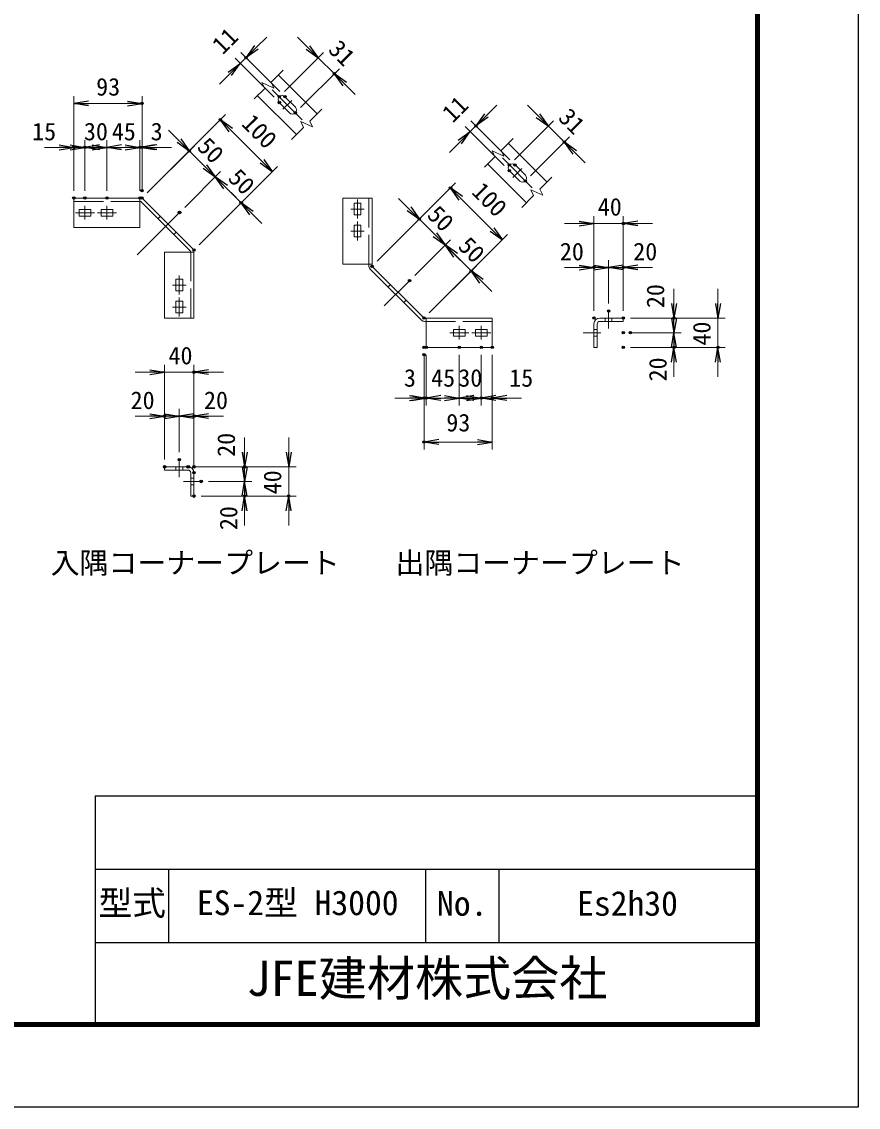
# Model space of a CAD drawing. Units: millimetres, scale not verified, with parts at other scales. Extents: x -6300 to 6300, y -4455 to 4455.
# Drawn here: x 2879 to 6300, y -4455 to -13 of the extents above; entities that cross this region are included whole.
import ezdxf
from ezdxf.enums import TextEntityAlignment as Align

# ---------------------------------------------------------------- set-up
doc = ezdxf.new("R2010")
doc.units = ezdxf.units.MM
doc.header["$LTSCALE"] = 20
doc.header["$PDMODE"] = 32
doc.header["$PDSIZE"] = 10
doc.linetypes.add('DASHED', pattern=[7.5, 6, -1.5])
doc.linetypes.add('USER1', pattern=[50.8, 31.75, -6.35, 6.35, -6.35])
for name, color, linetype, lineweight in [('0-2_D-BMK', 2, 'USER1', 13), ('0-3_D-STR3', 3, 'Continuous', 13), ('0-5_D-STR-DIM', 7, 'Continuous', 13), ('0-7_D-TTL-TXT', 7, 'Continuous', 25), ('0-8_0', 7, 'Continuous', 25), ('0-A_D-TTL', 7, 'Continuous', 25)]:
    doc.layers.add(name, color=color, linetype=linetype, lineweight=lineweight)
doc.layers.add('0-9_Defpoints', color=8, linetype='Continuous')
doc.styles.add('ＭＳ ゴシック', font='')
doc.styles.get('ＭＳ ゴシック').set_extended_font_data('MS Gothic')

# ---------------------------------------------------------------- blocks, each defined once
blk = doc.blocks.new('_Open')
at = {"layer": '0-8_0'}
blk.add_line((-20, 3.333), (0, 0), dxfattribs=at)
blk.add_lwpolyline([(-20, -3.333), (0, 0), (-20, 0)], dxfattribs=at)

msp = doc.modelspace()

# ---------------------------------------------------------------- linework, layer by layer
at = {"layer": '0-2_D-BMK'}
for p, q in [((3904.03, -291.35), (4026.58, -413.9)), ((3983.46, -334.71), (3947.39, -370.77)), ((4844.6, -570.35), (4967.15, -692.9)), ((4924.02, -613.71), (4887.96, -649.77)), ((4252.23, -740.36), (4252.23, -818.36)), ((3098.67, -794.36), (3176.67, -794.36)), ((3137.67, -766.61), (3137.67, -822.11)), ((3188.67, -794.36), (3266.67, -794.36)), ((3227.67, -766.61), (3227.67, -822.11)), ((3524.6, -793.57), (3351.22, -966.94)), ((4279.98, -779.36), (4224.48, -779.36)), ((4252.23, -830.36), (4252.23, -908.36)), ((4279.98, -869.36), (4224.48, -869.36)), ((3523.8, -1129.5), (3523.8, -1051.5)), ((3551.55, -1090.5), (3496.05, -1090.5)), ((4465.16, -1072.57), (4361.89, -1175.84)), ((3523.8, -1219.5), (3523.8, -1141.5)), ((3551.55, -1180.5), (3496.05, -1180.5)), ((5279.02, -1268.26), (5279.02, -1196.23)), ((4707.37, -1285.5), (4629.37, -1285.5)), ((4668.37, -1257.75), (4668.37, -1313.25)), ((4797.37, -1285.5), (4719.37, -1285.5)), ((4758.37, -1257.75), (4758.37, -1313.25)), ((5247.52, -1285.5), (5175.49, -1285.5)), ((3523.8, -1876.85), (3523.8, -1804.82)), ((3541.04, -1894.09), (3613.07, -1894.09))]:
    msp.add_line(p, q, dxfattribs=at)
at = {"layer": '0-3_D-STR3'}
for p, q in [((3928.3, -230.76), (4087.4, -389.86)), ((3843.53, -315.7), (4002.58, -474.75)), ((3932.54, -343.2), (3974.97, -385.62)), ((3955.88, -319.86), (3998.31, -362.29)), ((4868.86, -509.77), (5027.96, -668.86)), ((4784.09, -594.7), (4943.15, -753.75)), ((4896.44, -598.86), (4938.87, -641.29)), ((4873.11, -622.2), (4915.53, -664.62)), ((3092.67, -734.36), (3092.67, -854.36)), ((3363.28, -734.36), (3092.67, -734.36)), ((3362.67, -854.36), (3362.67, -734.36)), ((3368.06, -749.84), (3568.33, -950.11)), ((3377.6, -740.29), (3577.87, -940.56)), ((4192.23, -734.36), (4192.23, -1004.36)), ((4312.23, -734.36), (4192.23, -734.36)), ((4312.23, -1010.57), (4312.23, -734.36)), ((3113.67, -780.56), (3113.67, -808.16)), ((3113.67, -780.56), (3161.67, -780.56)), ((3161.67, -780.56), (3161.67, -808.16)), ((3203.67, -780.56), (3203.67, -808.16)), ((3203.67, -780.56), (3251.67, -780.56)), ((3251.67, -780.56), (3251.67, -808.16)), ((4266.03, -755.36), (4238.43, -755.36)), ((4238.43, -755.36), (4238.43, -803.36)), ((4266.03, -755.36), (4266.03, -803.36)), ((3113.67, -808.16), (3161.67, -808.16)), ((3203.67, -808.16), (3251.67, -808.16)), ((4266.03, -803.36), (4238.43, -803.36)), ((3362.67, -854.36), (3092.67, -854.36)), ((4266.03, -845.36), (4238.43, -845.36)), ((4238.43, -845.36), (4238.43, -893.36)), ((4266.03, -845.36), (4266.03, -893.36)), ((4266.03, -893.36), (4238.43, -893.36)), ((4192.23, -1004.36), (4312.23, -1004.36)), ((4298.73, -1004.36), (4298.73, -1010.57)), ((4314.21, -1015.34), (4522.39, -1223.52)), ((4304.67, -1024.89), (4512.84, -1233.06)), ((3537.6, -1066.5), (3510, -1066.5)), ((3510, -1114.5), (3510, -1066.5)), ((3537.6, -1114.5), (3537.6, -1066.5)), ((3537.6, -1114.5), (3510, -1114.5)), ((3537.6, -1156.5), (3510, -1156.5)), ((3510, -1204.5), (3510, -1156.5)), ((3537.6, -1204.5), (3537.6, -1156.5)), ((3537.6, -1204.5), (3510, -1204.5)), ((4533.37, -1239), (4527.16, -1239)), ((5243.02, -1225.5), (5339.02, -1225.5)), ((5243.02, -1239), (5339.02, -1239)), ((5339.02, -1225.5), (5339.02, -1239)), ((4644.37, -1271.7), (4644.37, -1299.3)), ((4692.37, -1271.7), (4644.37, -1271.7)), ((4692.37, -1271.7), (4692.37, -1299.3)), ((4734.37, -1271.7), (4734.37, -1299.3)), ((4782.37, -1271.7), (4734.37, -1271.7)), ((4782.37, -1271.7), (4782.37, -1299.3)), ((5219.02, -1249.5), (5219.02, -1345.5)), ((5232.52, -1271.7), (5219.02, -1271.7)), ((5232.52, -1249.49), (5232.52, -1345.5)), ((4692.37, -1299.3), (4644.37, -1299.3)), ((4782.37, -1299.3), (4734.37, -1299.3)), ((5232.52, -1299.3), (5219.02, -1299.3)), ((5219.02, -1345.5), (5232.52, -1345.5)), ((3463.8, -1834.09), (3463.8, -1847.59)), ((3559.8, -1834.09), (3463.8, -1834.09)), ((3559.8, -1847.59), (3463.8, -1847.59)), ((3570.3, -1858.09), (3570.3, -1954.09)), ((3583.8, -1858.09), (3583.8, -1954.09)), ((3583.8, -1954.09), (3570.3, -1954.09))]:
    msp.add_line(p, q, dxfattribs=at)
at = {"layer": '0-3_D-STR3', "linetype": 'DASHED'}
for p, q in [((3363.28, -747.86), (3092.67, -747.86)), ((4298.73, -1004.36), (4298.73, -734.36)), ((3436.83, -818.61), (3446.38, -809.07)), ((3501.07, -882.86), (3510.62, -873.31)), ((3570.3, -954.88), (3570.3, -1225.5)), ((4377.39, -1097.61), (4386.94, -1088.07)), ((4441.63, -1161.86), (4451.18, -1152.31)), ((4533.37, -1239), (4803.37, -1239)), ((5265.22, -1239), (5265.22, -1225.5)), ((5292.82, -1239), (5292.82, -1225.5)), ((3510, -1847.59), (3510, -1834.09)), ((3537.6, -1847.59), (3537.6, -1834.09)), ((3570.3, -1880.29), (3583.8, -1880.29)), ((3570.3, -1907.89), (3583.8, -1907.89))]:
    msp.add_line(p, q, dxfattribs=at)
at = {"layer": '0-3_D-STR3'}
for points in [[(3583.8, -954.88), (3583.8, -1225.5), (3463.8, -1225.5), (3463.8, -955.5), (3583.8, -955.5)], [(4527.16, -1225.5), (4803.37, -1225.5), (4803.37, -1345.5), (4533.37, -1345.5), (4533.37, -1225.5)]]:
    msp.add_lwpolyline(points, dxfattribs=at)
for centre, radius, start, end in [((3944.21, -331.53), 16.5, 45, 225), ((3986.64, -373.95), 16.5, 225, 45), ((4884.78, -610.53), 16.5, 45, 225), ((4927.2, -652.95), 16.5, 225, 45), ((3363.28, -754.61), 20.25, 45, 90), ((3363.28, -754.61), 6.75, 45, 90), ((3563.55, -954.88), 6.75, 0, 45), ((3563.55, -954.88), 20.25, 0, 45), ((4318.98, -1010.57), 20.25, 180, 225), ((4318.98, -1010.57), 6.75, 180, 225), ((4527.16, -1218.75), 20.25, 225, 270), ((4527.16, -1218.75), 6.75, 225, 270), ((5243.02, -1249.5), 24, 90, 180), ((5243.02, -1249.5), 10.5, 90, 180), ((3559.8, -1858.09), 24, 0, 90), ((3559.8, -1858.09), 10.5, 0, 90)]:
    msp.add_arc(centre, radius, start, end, dxfattribs=at)
at = {"layer": '0-5_D-STR-DIM'}
for p, q in [((3838.68, -117.8), (3881.1, -75.38)), ((4049.57, -117.98), (4007.15, -75.55)), ((3911.33, -321.98), (3751.7, -162.35)), ((3772.91, -183.57), (3796.25, -160.23)), ((3934.67, -298.65), (3775.04, -139.02)), ((3953.76, -298.65), (4113.21, -139.19)), ((4092, -160.4), (4157.76, -226.16)), ((3947.78, -211.29), (3898.7, -260.36)), ((4019.52, -364.41), (4178.98, -204.95)), ((3730.49, -225.99), (3688.06, -268.42)), ((3873.04, -286.02), (3861.84, -261.98)), ((3861.84, -261.98), (3909.91, -284.4)), ((3898.7, -260.36), (3909.91, -284.4)), ((3873.04, -286.02), (3830.5, -328.8)), ((4200.19, -268.59), (4242.61, -311.02)), ((3092.67, -704.36), (3092.67, -317.22)), ((3152.67, -347.22), (3311.67, -347.22)), ((3371.67, -674.36), (3371.67, -317.22)), ((4779.24, -396.81), (4821.67, -354.38)), ((4990.14, -396.98), (4947.71, -354.55)), ((3392.88, -713.15), (3713.18, -392.85)), ((4106.88, -370.38), (4057.8, -419.46)), ((4032.14, -445.12), (4020.93, -421.08)), ((4020.94, -421.08), (4069.01, -443.5)), ((4057.8, -419.46), (4069.01, -443.5)), ((4851.89, -600.98), (4692.27, -441.35)), ((4713.48, -462.57), (4736.81, -439.23)), ((4875.23, -577.65), (4715.6, -418.02)), ((4894.32, -577.65), (5053.78, -418.19)), ((5032.57, -439.4), (5098.33, -505.16)), ((3522.26, -498.92), (3479.83, -456.49)), ((3861.67, -583.77), (3734.39, -456.49)), ((4032.14, -445.12), (3983.1, -494.27)), ((4960.08, -643.41), (5119.54, -483.95)), ((3032.67, -527.22), (2972.67, -527.22)), ((3077.67, -527.22), (3017.67, -527.22)), ((3092.67, -704.36), (3092.67, -497.22)), ((3137.67, -527.22), (3092.67, -527.22)), ((3167.67, -527.22), (3107.67, -527.22)), ((3137.67, -704.36), (3137.67, -497.22)), ((3137.67, -704.36), (3137.67, -497.22)), ((3227.67, -527.22), (3137.67, -527.22)), ((3197.67, -527.22), (3257.67, -527.22)), ((3227.67, -704.36), (3227.67, -497.22)), ((3227.67, -704.36), (3227.67, -497.22)), ((3227.67, -527.22), (3362.67, -527.22)), ((3302.67, -527.22), (3242.67, -527.22)), ((3287.67, -527.22), (3347.67, -527.22)), ((3362.67, -704.36), (3362.67, -497.22)), ((3362.67, -704.36), (3362.67, -497.22)), ((3362.67, -527.22), (3371.67, -527.22)), ((3371.67, -704.36), (3371.67, -497.22)), ((3392.88, -713.15), (3585.9, -520.13)), ((3422.67, -527.22), (3482.67, -527.22)), ((3431.67, -527.22), (3491.67, -527.22)), ((4671.05, -504.99), (4628.63, -547.42)), ((4888.34, -490.29), (4839.27, -539.36)), ((3670.75, -647.41), (3564.69, -541.35)), ((3628.33, -604.99), (3585.9, -562.56)), ((4813.61, -565.02), (4771.06, -607.8)), ((4813.61, -565.02), (4802.4, -540.98)), ((4802.4, -540.98), (4850.48, -563.4)), ((4839.27, -539.36), (4850.48, -563.4)), ((5140.75, -547.59), (5183.18, -590.02)), ((3605.02, -925.28), (3925.31, -604.99)), ((3545.81, -772.36), (3691.97, -626.2)), ((3545.81, -772.36), (3691.97, -626.2)), ((3670.75, -647.41), (3776.82, -753.48)), ((5047.44, -649.38), (4998.37, -698.46)), ((3713.18, -689.84), (3755.61, -732.27)), ((4333.45, -992.15), (4653.74, -671.85)), ((4972.71, -724.12), (4961.5, -700.08)), ((4961.5, -700.08), (5009.58, -722.5)), ((4998.37, -698.46), (5009.58, -722.5)), ((3605.02, -925.28), (3798.03, -732.27)), ((4462.82, -777.92), (4420.4, -735.49)), ((4802.24, -862.77), (4674.96, -735.49)), ((4972.71, -724.12), (4923.67, -773.27)), ((3819.25, -795.91), (3861.67, -838.33)), ((4333.45, -992.15), (4526.46, -799.13)), ((4611.32, -926.41), (4505.25, -820.35)), ((4568.89, -883.99), (4526.46, -841.56)), ((5159.02, -838.35), (5099.02, -838.35)), ((5219.02, -1195.5), (5219.02, -808.35)), ((5219.02, -838.35), (5339.02, -838.35)), ((5339.02, -1195.5), (5339.02, -808.35)), ((5399.02, -838.35), (5459.02, -838.35)), ((4545.58, -1204.28), (4865.88, -883.99)), ((4486.37, -1051.36), (4632.53, -905.2)), ((4486.37, -1051.36), (4632.53, -905.2)), ((4611.32, -926.41), (4717.38, -1032.48)), ((4653.74, -968.84), (4696.17, -1011.27)), ((4545.58, -1204.28), (4738.6, -1011.27)), ((5159.02, -1018.35), (5099.02, -1018.35)), ((5219.02, -1018.35), (5159.02, -1018.35)), ((5219.02, -1195.5), (5219.02, -988.35)), ((5279.02, -1018.35), (5219.02, -1018.35)), ((5279.02, -1166.23), (5279.02, -988.35)), ((5279.02, -1166.23), (5279.02, -988.35)), ((5279.02, -1018.35), (5339.02, -1018.35)), ((5339.02, -1195.5), (5339.02, -988.35)), ((5339.02, -1018.35), (5399.02, -1018.35)), ((5399.02, -1018.35), (5459.02, -1018.35)), ((4759.81, -1074.91), (4802.24, -1117.33)), ((5546.17, -1165.5), (5546.17, -1105.5)), ((5726.17, -1165.5), (5726.17, -1105.5)), ((5546.17, -1225.5), (5546.17, -1165.5)), ((5369.02, -1225.5), (5576.17, -1225.5)), ((5369.02, -1225.5), (5756.17, -1225.5)), ((5546.17, -1285.5), (5546.17, -1225.5)), ((5726.17, -1225.5), (5726.17, -1345.5)), ((5369.02, -1285.5), (5576.17, -1285.5)), ((5398.28, -1285.5), (5576.17, -1285.5)), ((5546.17, -1285.5), (5546.17, -1345.5)), ((4524.37, -1375.5), (4524.37, -1582.64)), ((4533.37, -1375.5), (4533.37, -1582.64)), ((4533.37, -1375.5), (4533.37, -1582.64)), ((4668.37, -1375.5), (4668.37, -1582.64)), ((4668.37, -1375.5), (4668.37, -1582.64)), ((4758.37, -1375.5), (4758.37, -1582.64)), ((4758.37, -1375.5), (4758.37, -1582.64)), ((4803.37, -1375.5), (4803.37, -1582.64)), ((4803.37, -1375.5), (4803.37, -1762.64)), ((5369.02, -1345.5), (5756.17, -1345.5)), ((5369.02, -1345.5), (5576.17, -1345.5)), ((5546.17, -1345.5), (5546.17, -1405.5)), ((3463.8, -1804.09), (3463.8, -1416.94)), ((3583.8, -1828.09), (3583.8, -1416.94)), ((4524.37, -1405.5), (4524.37, -1762.64)), ((5546.17, -1405.5), (5546.17, -1465.5)), ((5726.17, -1405.5), (5726.17, -1465.5)), ((3403.8, -1446.94), (3343.8, -1446.94)), ((3463.8, -1446.94), (3583.8, -1446.94)), ((3643.8, -1446.94), (3703.8, -1446.94)), ((4464.37, -1552.64), (4404.37, -1552.64)), ((4473.37, -1552.64), (4413.37, -1552.64)), ((4533.37, -1552.64), (4524.37, -1552.64)), ((4668.37, -1552.64), (4533.37, -1552.64)), ((4608.37, -1552.64), (4548.37, -1552.64)), ((4593.37, -1552.64), (4653.37, -1552.64)), ((4698.37, -1552.64), (4638.37, -1552.64)), ((4668.37, -1552.64), (4758.37, -1552.64)), ((4728.37, -1552.64), (4788.37, -1552.64)), ((4758.37, -1552.64), (4803.37, -1552.64)), ((4818.37, -1552.64), (4878.37, -1552.64)), ((4863.37, -1552.64), (4923.37, -1552.64)), ((3463.8, -1804.09), (3463.8, -1596.94)), ((3523.8, -1774.82), (3523.8, -1596.94)), ((3523.8, -1774.82), (3523.8, -1596.94)), ((3583.8, -1804.09), (3583.8, -1596.94)), ((3403.8, -1626.94), (3343.8, -1626.94)), ((3463.8, -1626.94), (3403.8, -1626.94)), ((3523.8, -1626.94), (3463.8, -1626.94)), ((3523.8, -1626.94), (3583.8, -1626.94)), ((3583.8, -1626.94), (3643.8, -1626.94)), ((3643.8, -1626.94), (3703.8, -1626.94)), ((3790.95, -1774.09), (3790.95, -1714.09)), ((3970.95, -1774.09), (3970.95, -1714.09)), ((3790.95, -1834.09), (3790.95, -1774.09)), ((4743.37, -1732.64), (4584.37, -1732.64)), ((3589.81, -1834.09), (3820.95, -1834.09)), ((3589.81, -1834.09), (4000.95, -1834.09)), ((3790.95, -1894.09), (3790.95, -1834.09)), ((3970.95, -1834.09), (3970.95, -1954.09)), ((3643.07, -1894.09), (3820.95, -1894.09)), ((3643.07, -1894.09), (3820.95, -1894.09)), ((3790.95, -1894.09), (3790.95, -1954.09)), ((3613.8, -1954.09), (4000.95, -1954.09)), ((3613.8, -1954.09), (3820.95, -1954.09)), ((3790.95, -1954.09), (3790.95, -2014.09)), ((3790.95, -2014.09), (3790.95, -2074.09)), ((3970.95, -2014.09), (3970.95, -2074.09))]:
    msp.add_line(p, q, dxfattribs=at)
at = {"layer": '0-9_Defpoints'}
for p in [(3796.25, -160.23), (4157.76, -226.16), (3371.67, -347.22), (3932.54, -319.86), (3932.54, -343.2), (3955.88, -319.86), (3998.31, -385.62), (3691.97, -414.07), (4736.81, -439.23), (3092.67, -527.22), (3137.67, -527.22), (3362.67, -527.22), (3371.67, -527.22), (5098.33, -505.16), (3564.69, -541.35), (4873.11, -598.86), (4873.11, -622.2), (4896.44, -598.86), (4938.87, -664.62), (3371.67, -704.36), (4632.53, -693.07), (3092.67, -734.36), (3137.67, -734.36), (3227.67, -734.36), (3362.67, -734.36), (3371.67, -734.36), (3371.67, -734.36), (3776.82, -753.48), (3524.6, -793.57), (3524.6, -793.57), (4505.25, -820.35), (5339.02, -838.35), (3583.8, -946.5), (4312.23, -1013.36), (4312.23, -1013.36), (5219.02, -1018.35), (5339.02, -1018.35), (4717.38, -1032.48), (4465.16, -1072.57), (4465.16, -1072.57), (5279.02, -1196.23), (4524.37, -1225.5), (4524.37, -1225.5), (5219.02, -1225.5), (5339.02, -1225.5), (5339.02, -1225.5), (5546.17, -1225.5), (5339.02, -1285.5), (5368.28, -1285.5), (4524.37, -1345.5), (4524.37, -1375.5), (4533.37, -1345.5), (4668.37, -1345.5), (4758.37, -1345.5), (4803.37, -1345.5), (5339.02, -1345.5), (5339.02, -1345.5), (5546.17, -1345.5), (5726.17, -1345.5), (3583.8, -1446.94), (4524.37, -1552.64), (4533.37, -1552.64), (4758.37, -1552.64), (4803.37, -1552.64), (3463.8, -1626.94), (3583.8, -1626.94), (4524.37, -1732.64), (3523.8, -1804.82), (3463.8, -1834.09), (3559.81, -1834.09), (3583.8, -1834.09), (3583.8, -1858.09), (3790.95, -1834.09), (3613.07, -1894.09), (3583.8, -1954.09), (3583.8, -1954.09), (3790.95, -1954.09), (3970.95, -1954.09)]:
    msp.add_point(p, dxfattribs=at)
at = {"layer": '0-A_D-TTL'}
for p, q in [((3180, -3180), (3180, -4110)), ((3180, -3180), (5880, -3180)), ((3180, -3480), (5880, -3480)), ((3480, -3480), (3480, -3780)), ((4530, -3480), (4530, -3780)), ((4830, -3480), (4830, -3780)), ((3180, -3780), (5880, -3780))]:
    msp.add_line(p, q, dxfattribs=at)
at = {"layer": '0-A_D-TTL', "color": 2}
msp.add_lwpolyline([(-6300, 4455), (6300, 4455), (6300, -4455), (-6300, -4455)], close=True, dxfattribs=at)
at = {"layer": '0-A_D-TTL'}
for points in [[(-5895, 4125), (5895, 4125), (5895, -4125), (-5895, -4125)], [(-5891.25, 4121.25), (5891.25, 4121.25), (5891.25, -4121.25), (-5891.25, -4121.25)], [(-5887.5, 4117.5), (5887.5, 4117.5), (5887.5, -4117.5), (-5887.5, -4117.5)], [(-5883.75, 4113.75), (5883.75, 4113.75), (5883.75, -4113.75), (-5883.75, -4113.75)], [(-5880, 4110), (5880, 4110), (5880, -4110), (-5880, -4110)]]:
    msp.add_lwpolyline(points, close=True, dxfattribs=at)

# ---------------------------------------------------------------- block references
at = {"layer": '0-5_D-STR-DIM', "xscale": 3, "yscale": 3}
for p, rotation in [((3796.25, -160.23), 225), ((4092, -160.4), 315), ((3772.91, -183.57), 45), ((4157.76, -226.16), 135), ((3092.67, -347.22), 180), ((4736.81, -439.23), 225), ((5032.57, -439.4), 315), ((3691.97, -414.07), 135), ((4713.48, -462.57), 45), ((3137.67, -527.22), 180), ((3227.67, -527.22), 180), ((3362.67, -527.22), 180), ((3371.67, -527.22), 180), ((3564.69, -541.35), 315), ((5098.33, -505.16), 135), ((3904.1, -626.2), 315), ((3670.75, -647.41), 315), ((3670.75, -647.41), 135), ((4632.53, -693.07), 135), ((3776.82, -753.48), 135), ((4505.25, -820.35), 315), ((5339.02, -838.35), 180), ((4611.32, -926.41), 315), ((4844.66, -905.2), 315), ((4611.32, -926.41), 135), ((5279.02, -1018.35), 180), ((5339.02, -1018.35), 180), ((4717.38, -1032.48), 135), ((5546.17, -1225.5), 270), ((5726.17, -1225.5), 270), ((5546.17, -1285.5), 270), ((5546.17, -1285.5), 90), ((5546.17, -1345.5), 90), ((5726.17, -1345.5), 90), ((3583.8, -1446.94), 180), ((4533.37, -1552.64), 180), ((4668.37, -1552.64), 180), ((4758.37, -1552.64), 180), ((4803.37, -1552.64), 180), ((3523.8, -1626.94), 180), ((3583.8, -1626.94), 180), ((4524.37, -1732.64), 180), ((3790.95, -1834.09), 270), ((3970.95, -1834.09), 270), ((3790.95, -1894.09), 270), ((3790.95, -1894.09), 90), ((3790.95, -1954.09), 90), ((3970.95, -1954.09), 90)]:
    msp.add_blockref('_Open', p, dxfattribs=dict(at, rotation=rotation))
for p in [(3371.67, -347.22), (3092.67, -527.22), (3137.67, -527.22), (3227.67, -527.22), (3362.67, -527.22), (5219.02, -838.35), (5219.02, -1018.35), (5279.02, -1018.35), (3463.8, -1446.94), (4524.37, -1552.64), (4533.37, -1552.64), (4668.37, -1552.64), (4758.37, -1552.64), (3463.8, -1626.94), (3523.8, -1626.94), (4803.37, -1732.64)]:
    msp.add_blockref('_Open', p, dxfattribs=at)

# ---------------------------------------------------------------- texts
at = {"layer": '0-5_D-STR-DIM', "style": 'ＭＳ ゴシック'}
for s, rotation, p in [('11', 45, (3716.62, -166.15)), ('31', 315, (4113.24, -146.49)), ('11', 45, (4657.19, -445.15)), ('100', 315, (3759.38, -449.76)), ('31', 315, (5053.8, -425.49)), ('50', 315, (3576.92, -544.76)), ('50', 315, (3703.49, -672.75)), ('100', 315, (4699.94, -728.76)), ('50', 315, (4517.48, -823.76)), ('50', 315, (4644.05, -951.75)), ('20', 90, (5528.18, -1184.62)), ('40', 90, (5717.54, -1338.06)), ('20', 90, (5537.88, -1484.62)), ('20', 90, (3772.96, -1793.21)), ('40', 90, (3962.32, -1946.65)), ('20', 90, (3782.66, -2093.21))]:
    msp.add_text(s, height=72.14, rotation=rotation, dxfattribs=at).set_placement(p, align=Align.BOTTOM_LEFT)
for s, p in [('93', (3183.83, -336.69)), ('15', (2922.05, -519.69)), ('30', (3133.73, -519.69)), ('45', (3247.77, -519.69)), ('3', (3406.58, -519.69)), ('40', (5234.84, -827.82)), ('20', (5079.89, -1010.82)), ('20', (5379.89, -1010.82)), ('40', (3479.62, -1436.41)), ('3', (4442.28, -1527.92)), ('45', (4553.47, -1527.92)), ('30', (4664.43, -1527.92)), ('15', (4872.74, -1527.92)), ('20', (3324.68, -1619.41)), ('20', (3624.68, -1619.41)), ('93', (4615.53, -1710.92))]:
    msp.add_text(s, height=72.14, dxfattribs=at).set_placement(p, align=Align.BOTTOM_LEFT)
at = {"layer": '0-7_D-TTL-TXT', "style": 'ＭＳ ゴシック'}
for s, height, p in [('入隅コーナープレート', 86.66, (2997.69, -2296.61)), ('出隅コーナープレート', 86.66, (4407.6, -2296.61)), ('ES-2型 H3000', 101, (3595.66, -3699)), ('型式', 101, (3193.55, -3699.8)), ('No.', 101, (4577.66, -3701.4)), ('Es2h30', 101, (5150.33, -3701.4)), ('JFE建材株式会社', 144.3, (3799.04, -4042.43))]:
    msp.add_text(s, height=height, dxfattribs=at).set_placement(p, align=Align.BOTTOM_LEFT)

doc.saveas('drawing.dxf')
